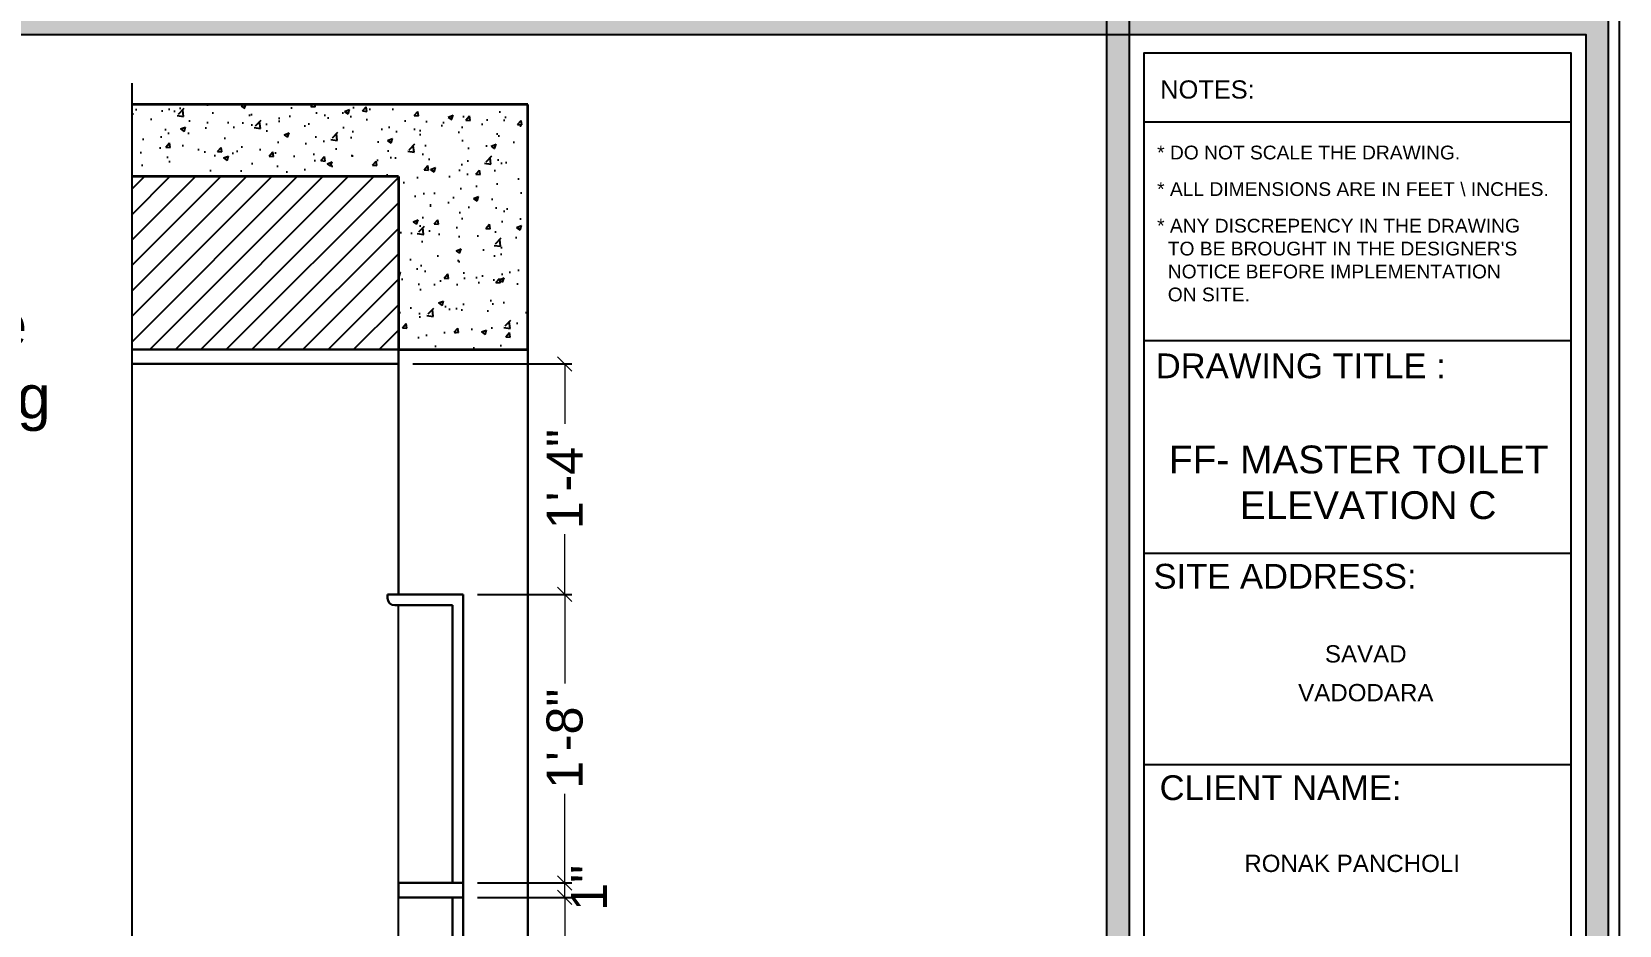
# Model space of a CAD drawing. Header units: millimetres. Extents: x 56222 to 3066687, y -650199 to -121287.
# Drawn here: x 150250.8 to 150361, y -184193 to -184131 of the extents above; entities that cross this region are included whole.
import ezdxf
from ezdxf.enums import TextEntityAlignment as Align

# ---------------------------------------------------------------- set-up
doc = ezdxf.new("R2010")
doc.units = ezdxf.units.MM
doc.header["$MEASUREMENT"] = 0
doc.header["$PDMODE"] = 35
doc.layers.get('Defpoints').update_dxf_attribs({"color": 220})
for name, color, linetype, lineweight in [('dim05', 1, 'Continuous', 13), ('LABALLING', 1, 'Continuous', 25), ('NAME PLATE', 7, 'Continuous', 25), ('wall', 7, 'Continuous', 30), ('XX~SLAB ( BEAM )~ ( DIM )', 7, 'Continuous', 9)]:
    doc.layers.add(name, color=color, linetype=linetype, lineweight=lineweight)
doc.layers.add('hatch', color=253, linetype='Continuous', lineweight=0, transparency=0.4)
doc.styles.add('Arial', font='arial.ttf')
doc.styles.get("Standard").update_dxf_attribs({"font": 'arial.ttf', "height": 6})
doc.dimstyles.new('ISO-25', dxfattribs={"dimtxt": 2.5, "dimasz": 1, "dimexe": 0.5, "dimexo": 1, "dimtad": 0, "dimdec": 1, "dimlunit": 4, "dimtxsty": 'Standard', "dimblk": 'OBLIQUE', "dimcen": 2.5, "dimclrd": 1, "dimclre": 1, "dimclrt": 5, "dimadec": 0, "dimazin": 0, "dimtfac": 1, "dimtdec": 1, "dimtmove": 0, "dimatfit": 3, "dimfxl": 1, "dimlwd": -1, "dimarcsym": 0})

# ---------------------------------------------------------------- blocks, each defined once
blk = doc.blocks.new('_Oblique')
at = {"layer": 'wall', "color": 0, "lineweight": -2}
blk.add_line((-0.5, -0.5), (0.5, 0.5), dxfattribs=at)
blk = doc.blocks.new('*D1163')
at = {"layer": 'Defpoints', "color": 0, "linetype": 'Continuous', "lineweight": 25, "transparency": 16777216}
for p in [(150280.72, -184191.07), (150287.77, -184191.07), (150280.72, -184213.8)]:
    blk.add_point(p, dxfattribs=at)
at = {"layer": 'dim05', "color": 1, "linetype": 'Continuous', "lineweight": -2, "transparency": 16777216}
for p, q in [((150281.72, -184191.07), (150288.27, -184191.07)), ((150281.72, -184213.8), (150288.27, -184213.8))]:
    blk.add_line(p, q, dxfattribs=at)
at = {"layer": 'dim05', "color": 1, "linetype": 'Continuous', "transparency": 16777216}
for p, q in [((150287.77, -184191.07), (150287.77, -184197.63)), ((150287.77, -184213.8), (150287.77, -184207.23))]:
    blk.add_line(p, q, dxfattribs=at)
for p, rotation in [((150287.77, -184191.07), 90), ((150287.77, -184213.8), 270)]:
    blk.add_blockref('_Oblique', p, dxfattribs=dict(at, rotation=rotation))
at = {"layer": 'dim05', "color": 5, "linetype": 'Continuous', "lineweight": 25, "transparency": 16777216, "insert": (150287.77, -184202.43), "char_height": 2.5, "attachment_point": 5, "rotation": 90, "style": 'Arial'}
blk.add_mtext('1\'-11"', dxfattribs=at)
blk = doc.blocks.new('*D1164')
at = {"layer": 'Defpoints', "color": 0, "linetype": 'Continuous', "lineweight": 25, "transparency": 16777216}
for p in [(150280.72, -184190.07), (150287.77, -184190.07), (150280.72, -184191.07)]:
    blk.add_point(p, dxfattribs=at)
at = {"layer": 'dim05', "color": 1, "linetype": 'Continuous', "transparency": 16777216}
for p, q in [((150287.77, -184190.07), (150287.77, -184189.07)), ((150287.77, -184191.07), (150287.77, -184190.07)), ((150287.77, -184191.07), (150287.77, -184192.07))]:
    blk.add_line(p, q, dxfattribs=at)
at = {"layer": 'dim05', "color": 1, "linetype": 'Continuous', "lineweight": -2, "transparency": 16777216}
for p, q in [((150281.72, -184190.07), (150288.27, -184190.07)), ((150281.72, -184191.07), (150288.27, -184191.07))]:
    blk.add_line(p, q, dxfattribs=at)
at = {"layer": 'dim05', "color": 1, "linetype": 'Continuous', "transparency": 16777216}
for p, rotation in [((150287.77, -184190.07), 270), ((150287.77, -184191.07), 90)]:
    blk.add_blockref('_Oblique', p, dxfattribs=dict(at, rotation=rotation))
at = {"layer": 'dim05', "color": 5, "linetype": 'Continuous', "lineweight": 25, "transparency": 16777216, "insert": (150289.45, -184190.41), "char_height": 2.5, "attachment_point": 5, "rotation": 90, "style": 'Arial'}
blk.add_mtext('1"', dxfattribs=at)
blk = doc.blocks.new('*D1165')
at = {"layer": 'Defpoints', "color": 0, "linetype": 'Continuous', "lineweight": 25, "transparency": 16777216}
for p in [(150280.72, -184170.04), (150287.77, -184170.04), (150280.72, -184190.07)]:
    blk.add_point(p, dxfattribs=at)
at = {"layer": 'dim05', "color": 1, "linetype": 'Continuous', "lineweight": -2, "transparency": 16777216}
for p, q in [((150281.72, -184170.04), (150288.27, -184170.04)), ((150281.72, -184190.07), (150288.27, -184190.07))]:
    blk.add_line(p, q, dxfattribs=at)
at = {"layer": 'dim05', "color": 1, "linetype": 'Continuous', "transparency": 16777216}
for p, q in [((150287.77, -184170.04), (150287.77, -184176.23)), ((150287.77, -184190.07), (150287.77, -184183.89))]:
    blk.add_line(p, q, dxfattribs=at)
for p, rotation in [((150287.77, -184170.04), 90), ((150287.77, -184190.07), 270)]:
    blk.add_blockref('_Oblique', p, dxfattribs=dict(at, rotation=rotation))
at = {"layer": 'dim05', "color": 5, "linetype": 'Continuous', "lineweight": 25, "transparency": 16777216, "insert": (150287.77, -184180.06), "char_height": 2.5, "attachment_point": 5, "rotation": 90, "style": 'Arial'}
blk.add_mtext('1\'-8"', dxfattribs=at)
blk = doc.blocks.new('*D1166')
at = {"layer": 'Defpoints', "color": 0, "linetype": 'Continuous', "lineweight": 25, "transparency": 16777216}
for p in [(150276.22, -184154.04), (150287.77, -184154.04), (150280.72, -184170.04)]:
    blk.add_point(p, dxfattribs=at)
at = {"layer": 'dim05', "color": 1, "linetype": 'Continuous', "lineweight": -2, "transparency": 16777216}
for p, q in [((150277.22, -184154.04), (150288.27, -184154.04)), ((150281.72, -184170.04), (150288.27, -184170.04))]:
    blk.add_line(p, q, dxfattribs=at)
at = {"layer": 'dim05', "color": 1, "linetype": 'Continuous', "transparency": 16777216}
for p, q in [((150287.77, -184154.04), (150287.77, -184158.21)), ((150287.77, -184170.04), (150287.77, -184165.87))]:
    blk.add_line(p, q, dxfattribs=at)
for p, rotation in [((150287.77, -184154.04), 90), ((150287.77, -184170.04), 270)]:
    blk.add_blockref('_Oblique', p, dxfattribs=dict(at, rotation=rotation))
at = {"layer": 'dim05', "color": 5, "linetype": 'Continuous', "lineweight": 25, "transparency": 16777216, "insert": (150287.77, -184162.04), "char_height": 2.5, "attachment_point": 5, "rotation": 90, "style": 'Arial'}
blk.add_mtext('1\'-4"', dxfattribs=at)

msp = doc.modelspace()

# ---------------------------------------------------------------- hatches: boundary and pattern name
at = {"layer": 'hatch', "linetype": 'Continuous', "lineweight": 25}
h = msp.add_hatch(dxfattribs=at)
h.set_pattern_fill('AR-CONC', color=256, scale=0.5)
h.set_pattern_definition([(50, (0, 0), (3.586300913, -0.313760675), [0.375, -4.125]), (355, (0, 0), (-0.69375667, 3.76096067), [0.3, -3.3]), (100.4514445, (0.299, -0.026), (2.892544234, 3.447199955), [0.31870096, -3.50571056]), (46.1842, (0, 1), (5.33620665, -0.8275964), [0.5625, -6.1875]), (96.6356355, (0.4447, 0.931), (4.67330973, 4.870593), [0.47805171, -5.2585688]), (351.184164, (0, 1), (4.67330973, 4.870593), [0.45, -4.95]), (21, (0.5, 0.75), (2.98453526, -2.013094453), [0.375, -4.125]), (326, (0.5, 0.75), (1.21657666, 3.625750225), [0.3, -3.3]), (71.4514447, (0.7487, 0.5822), (4.201111884, 1.612655764), [0.31870095, -3.50571056]), (37.5, (0, 0), (0.0607992766, 1.664469269), [0, -3.26, 0, -3.35, 0, -3.3125]), (7.5, (0, 0), (1.315347687, 1.97205856), [0, -1.91, 0, -3.185, 0, -1.2625]), (327.5, (-1.115, 0), (2.669112181, -0.112774359), [0, -1.25, 0, -3.9, 0, -5.175]), (317.5, (-1.615, 0), (2.915930847, 0.500524912), [0, -1.625, 0, -2.59, 0, -3.675])])
h.paths.add_polyline_path([(150285.216, -184136.042), (150257.721, -184136.042), (150257.721, -184141.042), (150276.216, -184141.042), (150276.216, -184153.042), (150285.216, -184153.042), (150285.216, -184141.042)])
h = msp.add_hatch(dxfattribs=at)
h.set_pattern_fill('ANSI31', color=6, scale=10)
h.paths.add_polyline_path([(150276.216, -184141.042), (150257.721, -184141.042), (150257.721, -184153.042), (150276.216, -184153.042)])
at = {"layer": 'NAME PLATE', "true_color": 0xd39e00}
h = msp.add_hatch(color=42, dxfattribs=at)
h.paths.add_polyline_path([(150139.821, -184129.632), (150139.821, -184284.758), (150360.209, -184284.758), (150360.209, -184129.632)])
h.paths.add_polyline_path([(150141.368, -184131.179), (150358.663, -184131.179), (150358.663, -184283.211), (150141.368, -184283.211)], flags=16)
msp.add_hatch(color=42, dxfattribs=at).paths.add_polyline_path([(150325.408, -184283.211), (150326.955, -184283.211), (150326.955, -184129.632), (150325.408, -184129.632)])

# ---------------------------------------------------------------- linework, layer by layer
at = {"color": 6, "lineweight": 30}
for p, q in [((150276.216, -184153.042), (150257.721, -184153.042)), ((150276.216, -184154.042), (150257.721, -184154.042))]:
    msp.add_line(p, q, dxfattribs=at)
at = {"layer": 'dim05', "color": 1, "lineweight": 35}
for p, q in [((150285.216, -184136.042), (150257.721, -184136.042)), ((150285.216, -184141.042), (150285.216, -184136.042)), ((150276.216, -184141.042), (150257.721, -184141.042))]:
    msp.add_line(p, q, dxfattribs=at)
msp.add_lwpolyline([(150276.216, -184141.042), (150276.216, -184153.042), (150285.216, -184153.042), (150285.216, -184141.042)], dxfattribs=at)
at = {"layer": 'NAME PLATE', "color": 42, "true_color": 0xd39e00}
for p, q in [((150357.615, -184137.266), (150328.002, -184137.266)), ((150357.615, -184152.433), (150328.002, -184152.433)), ((150357.615, -184167.202), (150328.002, -184167.202)), ((150357.615, -184181.881), (150328.002, -184181.881))]:
    msp.add_line(p, q, dxfattribs=at)
for points in [[(150139.048, -184128.859), (150360.983, -184128.859), (150360.983, -184285.532), (150139.048, -184285.532)], [(150139.821, -184129.632), (150360.209, -184129.632), (150360.209, -184284.758), (150139.821, -184284.758)], [(150325.408, -184283.211), (150325.408, -184129.632), (150326.955, -184129.632), (150326.955, -184283.211)], [(150141.368, -184131.179), (150358.663, -184131.179), (150358.663, -184283.211), (150141.368, -184283.211)], [(150328.002, -184281.938), (150328.002, -184132.452), (150357.615, -184132.452), (150357.615, -184281.938)]]:
    msp.add_lwpolyline(points, close=True, dxfattribs=at)
at = {"layer": 'wall', "lineweight": 30}
for p, q in [((150276.216, -184170.042), (150276.216, -184153.042)), ((150285.216, -184170.042), (150285.216, -184153.042)), ((150285.216, -184266.042), (150285.216, -184170.042))]:
    msp.add_line(p, q, dxfattribs=at)
at = {"layer": 'XX~SLAB ( BEAM )~ ( DIM )', "color": 27, "lineweight": 30, "true_color": 0x7d5120}
for p, q in [((150275.466, -184170.042), (150280.716, -184170.042)), ((150275.466, -184170.042), (150275.466, -184170.292)), ((150280.716, -184170.042), (150280.716, -184239.042)), ((150275.966, -184170.792), (150279.966, -184170.792)), ((150279.966, -184170.792), (150279.966, -184190.068)), ((150276.216, -184190.068), (150280.716, -184190.068)), ((150276.216, -184190.068), (150276.216, -184191.068)), ((150276.216, -184191.068), (150280.716, -184191.068)), ((150279.966, -184191.068), (150279.966, -184213.798))]:
    msp.add_line(p, q, dxfattribs=at)
at = {"layer": 'XX~SLAB ( BEAM )~ ( DIM )', "color": 27, "lineweight": 25, "true_color": 0x7d5120}
msp.add_line((150276.216, -184238.292), (150276.216, -184170.792), dxfattribs=at)
at = {"layer": 'XX~SLAB ( BEAM )~ ( DIM )', "color": 18, "linetype": 'Continuous', "lineweight": 25, "ltscale": 0.01, "true_color": 0x000000}
msp.add_lwpolyline([(150257.721, -184134.542), (150257.721, -184202.136), (150255.849, -184203.044), (150259.407, -184203.294), (150257.721, -184204.011), (150257.721, -184271.795)], dxfattribs=at)
at = {"layer": 'XX~SLAB ( BEAM )~ ( DIM )', "color": 27, "lineweight": 30, "true_color": 0x7d5120}
msp.add_arc((150275.966, -184170.292), 0.5, 180, 270, dxfattribs=at)

# ---------------------------------------------------------------- texts
at = {"layer": 'LABALLING', "lineweight": 5, "ltscale": 4, "insert": (150240.197, -184149.822), "char_height": 3, "width": 9.22522, "attachment_point": 1}
msp.add_mtext('False ceiling', dxfattribs=at)
at = {"layer": 'NAME PLATE', "style": 'Arial'}
for s, height, p in [('NOTES:', 1.2623, (150332.395, -184135.623)), ('DRAWING TITLE : ', 1.71802, (150339.202, -184155.034)), ('FF- MASTER TOILET', 1.92912, (150342.892, -184161.636)), ('ELEVATION C', 1.92912, (150343.548, -184164.808)), ('SITE ADDRESS:', 1.71802, (150337.782, -184169.636)), (' SAVAD ', 1.1985, (150343.385, -184174.765)), ('VADODARA', 1.1985, (150343.385, -184177.456)), ('CLIENT NAME:', 1.71802, (150337.469, -184184.315)), ('RONAK PANCHOLI    ', 1.1985, (150343.367, -184189.307))]:
    msp.add_text(s, height=height, dxfattribs=at).set_placement(p, align=Align.CENTER)
at = {"layer": 'NAME PLATE', "char_height": 0.95473, "width": 36.88622, "attachment_point": 1, "style": 'Arial'}
for s, insert in [('* DO NOT SCALE THE DRAWING.', (150328.897, -184138.891, 0)), ('* ALL DIMENSIONS ARE IN FEET \\\\ INCHES.', (150328.897, -184141.43, 0)), ("* ANY DISCREPENCY IN THE DRAWING \\P  TO BE BROUGHT IN THE DESIGNER'S\\P  NOTICE BEFORE IMPLEMENTATION \\P  ON SITE.", (150328.897, -184143.968, 0))]:
    msp.add_mtext(s, dxfattribs=dict(at, insert=insert))

# ---------------------------------------------------------------- dimensions: what is measured, and where the dimension line sits
at = {"layer": 'dim05', "color": 1, "linetype": 'Continuous', "lineweight": 25}
for base, p1, p2, picture, middle in [((150287.772, -184154.042), (150280.716, -184170.042), (150276.216, -184154.042), '*D1166', (150287.772, -184162.042)), ((150287.772, -184170.042), (150280.716, -184190.068), (150280.716, -184170.042), '*D1165', (150287.772, -184180.055)), ((150287.772, -184191.068), (150280.716, -184213.798), (150280.716, -184191.068), '*D1163', (150287.772, -184202.433))]:
    dim = msp.add_linear_dim(base=base, p1=p1, p2=p2, angle=90, dimstyle='ISO-25', override={"dimdec": 0, "dimtxsty": 'Arial', "dimtmove": 1}, dxfattribs=at)
    dim.commit()
    dim.dimension.update_dxf_attribs({"geometry": picture, "text_midpoint": middle})
dim = msp.add_linear_dim(base=(150287.772, -184190.068), p1=(150280.716, -184191.068), p2=(150280.716, -184190.068), angle=90, dimstyle='ISO-25', override={"dimdec": 0, "dimtxsty": 'Arial', "dimtmove": 1}, dxfattribs=at)
dim.commit()
dim.dimension.update_dxf_attribs({"geometry": '*D1164', "text_midpoint": (150289.455, -184190.412), "dimtype": 160})

doc.saveas('drawing.dxf')
